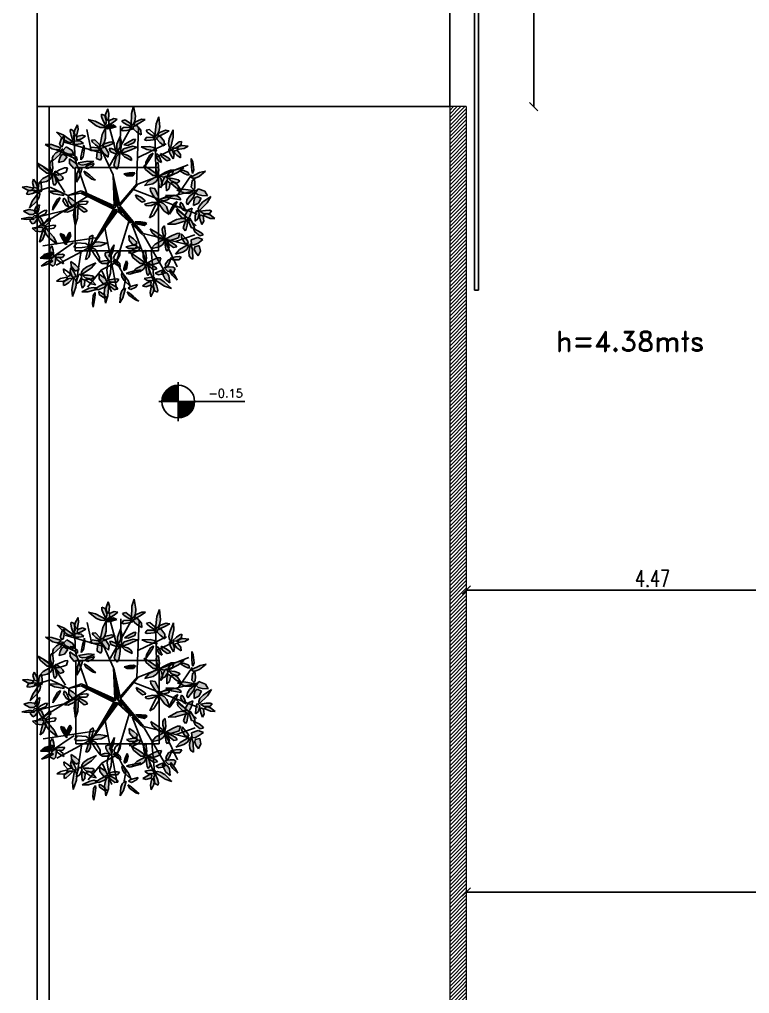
# Model space of a CAD drawing. Header units: millimetres. Extents: x 2448 to 2576, y 1154 to 1321.
# Drawn here: x 2486.92 to 2495.67, y 1292.05 to 1303.73 of the extents above; entities that cross this region are included whole.
import ezdxf

# ---------------------------------------------------------------- set-up
doc = ezdxf.new("R2010")
doc.units = ezdxf.units.MM
doc.linetypes.add('ACAD_ISO02W100', pattern=[15, 12, -3])
doc.linetypes.add('X-REF T19$0$ACAD_ISO02W100', pattern=[15, 12, -3])
for name, color, linetype in [('COTAS', 7, 'Continuous'), ('X-REF T19$0$A-ARBOLES', 104, 'Continuous'), ('X-REF T19$0$A-CARPINTERIA METALICA', 1, 'Continuous'), ('X-REF T19$0$A-CORDONES', 1, 'Continuous'), ('X-REF T19$0$A-HATCH', 8, 'Continuous'), ('X-REF T19$0$A-MAMPOSTERIA', 5, 'Continuous')]:
    doc.layers.add(name, color=color, linetype=linetype)
doc.styles.add('COTAS', font='ROMANS.shx', dxfattribs={"width": 0.7})
doc.styles.add('ROMAND', font='romand', dxfattribs={"height": 0.15})
doc.dimstyles.new('COTA-I-N-2-85', dxfattribs={"dimscale": 0, "dimtxt": 0.2, "dimasz": 0.1, "dimexe": 0, "dimexo": 0, "dimgap": 0.04, "dimtad": 1, "dimzin": 1, "dimdsep": 46, "dimtxsty": 'COTAS', "dimblk": 'OBLIQUE', "dimcen": 0.1, "dimse1": 1, "dimse2": 1, "dimclrd": 256, "dimclre": 256, "dimclrt": 256, "dimadec": 0, "dimazin": 0, "dimtfac": 1, "dimtmove": 1, "dimatfit": 3, "dimldrblk": 'OBLIQUE', "dimfxl": 1, "dimtvp": -0.8, "dimtolj": 1, "dimtzin": 0, "dimarcsym": 0})

# ---------------------------------------------------------------- blocks, each defined once
blk = doc.blocks.new('X-REF T19$0$HOJA13')
for p, q in [((-0.159, 0.064), (-0.056, 0.349)), ((-0.056, 0.349), (0.182, 0.151)), ((-0.088, -0.074), (-0.159, 0.064)), ((0.182, 0.151), (0.278, -0.189)), ((0.06, -0.153), (-0.088, -0.074)), ((0.278, -0.189), (0.06, -0.153))]:
    blk.add_line(p, q)
blk = doc.blocks.new('X-REF T19$0$HOJA12')
for p, xscale, yscale, zscale, rotation in [((0.078, 0.499), -0.7881173944166022, 2.57666525243954, 0.7881173944166022, 2.457547795809369), ((-0.547, -0.283), -1.817557556891011, -0.5452694102672879, 1.817557556891011, 195.3712707835825), ((-0.515, 0.212), 1.878651928551221, 0.5452694102672915, 1.878651928551221, 336.2489556574871), ((0.225, -0.279), 1.848104742721105, 0.8186677980483665, 1.848104742721105, 330.9234899051576), ((0.361, 0.176), 2.089427510778918, 0.5147221043699588, 2.089427510778918, 35.45160265640038)]:
    blk.add_blockref('X-REF T19$0$HOJA13', p, dxfattribs=dict(xscale=xscale, yscale=yscale, zscale=zscale, rotation=rotation))
blk = doc.blocks.new('X-REF T19$0$HOJA11')
for p, xscale, yscale, zscale, rotation in [((-0.236, 0.434), 0.8782315926153998, 2.121510394569366, 0.8782315926153998, 2.027330662343098), ((0.417, 0.315), 2.788958066288231, 0.575816716164617, 2.788958066288231, 41.2051949766964), ((-0.535, 0.074), -1.93821894091991, 0.5452694102672915, 1.93821894091991, 161.5649836159353), ((0.635, -0.103), 0.5758144528974043, -1.696902842596522, 0.5758144528974043, 262.2070746669012), ((0.013, -0.763), 2.575127765477518, 0.7881204921510374, 2.575127765477518, 103.2233358614235)]:
    blk.add_blockref('X-REF T19$0$HOJA13', p, dxfattribs=dict(xscale=xscale, yscale=yscale, zscale=zscale, rotation=rotation))
blk = doc.blocks.new('X-REF T19$0$HOJA8', base_point=(55.878, 33.03))
at = {"color": 0, "linetype": 'ByBlock'}
for p, xscale, yscale, zscale, rotation in [((55.484, 33.544), -2.423919195618517, 0.3329656342808676, 2.423919195618517, 304.6162862887426), ((56.091, 33.242), -0.6369088245576009, 2.090963088672041, 0.6369088245576009, 336.0195606201025)]:
    blk.add_blockref('X-REF T19$0$HOJA13', p, dxfattribs=dict(at, xscale=xscale, yscale=yscale, zscale=zscale, rotation=rotation))
at = {"color": 0, "linetype": 'ByBlock', "xscale": -1.637329160493415, "yscale": 0.455154857870177, "zscale": 1.637329160493415}
blk.add_blockref('X-REF T19$0$HOJA13', (55.333, 32.969), dxfattribs=at)
blk = doc.blocks.new('X-REF T19$0$HOJA10')
for p, xscale, yscale, zscale, rotation in [((-0.461, 0.262), 0.6964758369263038, 2.485023334747559, 0.6964758369263038, 30.70465610075785), ((0.061, 0.573), 1.878651928551214, 0.575816716164617, 1.878651928551214, 273.0367053314555), ((0.365, 0.585), 0.636908824557608, 1.484599066610102, 0.636908824557608, 320.5535637719418), ((0.155, -0.234), 1.727443358692213, 0.6063640220619462, 1.727443358692213, 352.5500074369253), ((0.484, 0.033), 1.544160243711609, 0.6063640220619462, 1.544160243711609, 15.14254921127523)]:
    blk.add_blockref('X-REF T19$0$HOJA13', p, dxfattribs=dict(xscale=xscale, yscale=yscale, zscale=zscale, rotation=rotation))
blk = doc.blocks.new('X-REF T19$0$HOJA9', base_point=(57.908, 33.15))
at = {"color": 0, "linetype": 'ByBlock'}
for p, xscale, yscale, zscale, rotation in [((57.878, 33.605), 0.7575702085865075, 2.121510394569363, 0.7575702085865075, 5.479650948518734), ((58.484, 33.303), 1.878651928551214, 0.575816716164617, 1.878651928551214, 26.31077704539229), ((57.453, 33.301), 0.7575702085865075, 2.060415782774719, 0.7575702085865075, 246.1270025360199), ((57.575, 32.814), 1.484593231342913, 1.061518879932116, 1.484593231342913, 203.1850851585156), ((58.091, 32.695), 1.968766126750012, 1.000424268137465, 1.968766126750012, 291.9583774400813)]:
    blk.add_blockref('X-REF T19$0$HOJA13', p, dxfattribs=dict(at, xscale=xscale, yscale=yscale, zscale=zscale, rotation=rotation))
blk = doc.blocks.new('X-REF T19$0$HOJA7', base_point=(54.696, 32.029))
at = {"color": 0, "linetype": 'ByBlock'}
for p, xscale, yscale, zscale, rotation in [((54.545, 32.393), -0.3940586972083011, 1.696902842596515, 0.3940586972083011, 11.88359707230165), ((54.394, 32.029), 1.727443358692213, 0.9103097157403468, 1.727443358692213, 343.6738936354017), ((54.937, 32.274), 0.9393259642756036, 1.696902842596522, 0.9393259642756036, 348.2808948833992), ((54.455, 31.635), -1.545687603003117, -0.485702163767499, 1.545687603003117, 43.07492863925732)]:
    blk.add_blockref('X-REF T19$0$HOJA13', p, dxfattribs=dict(at, xscale=xscale, yscale=yscale, zscale=zscale, rotation=rotation))
at = {"color": 0, "linetype": 'ByBlock', "xscale": 1.515140417173015, "yscale": 0.6369113279592753, "zscale": 1.515140417173015}
blk.add_blockref('X-REF T19$0$HOJA13', (55.151, 31.878), dxfattribs=at)
blk = doc.blocks.new('X-REF T19$0$A$C7F2E6B0C')
at = {"layer": 'X-REF T19$0$A-ARBOLES'}
h = blk.add_hatch(color=256, dxfattribs=at)
h.paths.add_polyline_path([(1.107, 2.218), (1.151, 2.253), (1.11, 2.262), (1.051, 2.235), (1.051, 2.196), (1.074, 2.198)])
h.paths.add_polyline_path([(1.052, 2.324), (1.038, 2.377), (1.013, 2.311), (1.013, 2.276), (1.024, 2.253), (1.045, 2.24)])
h.paths.add_polyline_path([(1.002, 2.299), (0.962, 2.313), (0.962, 2.287), (0.978, 2.243), (1.01, 2.182), (1.023, 2.225)])
h.paths.add_polyline_path([(0.886, 2.232), (0.802, 2.252), (0.896, 2.179), (0.948, 2.156), (0.985, 2.153), (1.011, 2.167)])
h.paths.add_polyline_path([(0.941, 1.928), (0.942, 1.926), (0.971, 1.938), (0.994, 1.969), (1.01, 2.027), (1.011, 2.15), (0.97, 2.069)])
h.paths.add_polyline_path([(1.049, 1.939), (1.119, 1.97), (1.076, 1.981), (0.994, 1.96), (0.973, 1.922), (1, 1.922)])
h.paths.add_polyline_path([(1.006, 1.919), (0.957, 1.908), (0.963, 1.879), (0.992, 1.843), (1.042, 1.797), (1.047, 1.852)])
h.paths.add_polyline_path([(0.903, 1.784), (0.949, 1.763), (0.961, 1.79), (0.96, 1.836), (0.947, 1.903), (0.937, 1.892), (0.949, 1.882), (0.927, 1.881), (0.91, 1.862)])
h.paths.add_polyline_path([(0.927, 1.881), (0.937, 1.892), (0.916, 1.91), (0.843, 1.92), (0.815, 1.89), (0.838, 1.88), (0.883, 1.878)])
h.paths.add_polyline_path([(0.945, 1.909), (0.942, 1.926), (0.941, 1.926), (0.941, 1.928), (0.937, 1.951), (0.884, 2.007), (0.843, 2.002), (0.855, 1.98), (0.89, 1.949)])
h = blk.add_hatch(color=256, dxfattribs=at)
h.paths.add_polyline_path([(1.382, 2.104), (1.439, 2.068), (1.435, 2.123), (1.383, 2.181), (1.336, 2.162), (1.347, 2.135)])
h.paths.add_polyline_path([(1.422, 2.209), (1.485, 2.251), (1.441, 2.255), (1.364, 2.22), (1.349, 2.179), (1.376, 2.184)])
h.paths.add_polyline_path([(1.317, 2.18), (1.318, 2.177), (1.345, 2.194), (1.363, 2.229), (1.369, 2.289), (1.348, 2.41), (1.322, 2.324)])
h.paths.add_polyline_path([(1.247, 2.247), (1.208, 2.236), (1.223, 2.216), (1.263, 2.191), (1.325, 2.161), (1.318, 2.177), (1.317, 2.177), (1.317, 2.18), (1.309, 2.201)])
h.paths.add_polyline_path([(1.333, 2.135), (1.296, 2.157), (1.222, 2.154), (1.199, 2.121), (1.223, 2.115), (1.268, 2.12)])
h = blk.add_hatch(color=256, dxfattribs=at)
h.paths.add_polyline_path([(1.602, 2.056), (1.603, 2.054), (1.631, 2.068), (1.651, 2.102), (1.662, 2.161), (1.651, 2.283), (1.618, 2.199)])
h.paths.add_polyline_path([(1.708, 2.077), (1.775, 2.114), (1.731, 2.121), (1.652, 2.092), (1.634, 2.052), (1.661, 2.055)])
h.paths.add_polyline_path([(1.668, 2.052), (1.62, 2.037), (1.628, 2.009), (1.66, 1.975), (1.714, 1.935), (1.714, 1.99)])
h.paths.add_polyline_path([(1.614, 2.011), (1.579, 2.035), (1.505, 2.038), (1.479, 2.006), (1.503, 1.999), (1.548, 2.001)])
h = blk.add_hatch(color=256, dxfattribs=at)
h.paths.add_polyline_path([(0.64, 1.996), (0.617, 1.962), (0.64, 1.952), (0.683, 1.953), (0.745, 1.962), (0.711, 1.99)])
h.paths.add_polyline_path([(0.722, 2.02), (0.77, 2.049), (0.73, 2.064), (0.669, 2.046), (0.663, 2.007), (0.686, 2.006)])
h.paths.add_polyline_path([(0.682, 2.133), (0.676, 2.188), (0.641, 2.126), (0.636, 2.091), (0.644, 2.067), (0.663, 2.051)])
h.paths.add_polyline_path([(0.628, 2.115), (0.591, 2.135), (0.587, 2.109), (0.598, 2.064), (0.62, 1.999), (0.639, 2.039)])
h.paths.add_polyline_path([(0.519, 2.055), (0.514, 2.007), (0.556, 1.981), (0.592, 1.973), (0.62, 1.983)])
h.paths.add_polyline_path([(0.488, 2.031), (0.507, 2.012), (0.514, 2.007), (0.519, 2.055), (0.518, 2.055)], flags=17)
h.paths.add_polyline_path([(0.424, 2.097), (0.488, 2.031), (0.518, 2.055), (0.505, 2.065)])
h.paths.add_polyline_path([(0.511, 1.988), (0.519, 2.056), (0.485, 2.028), (0.461, 1.955), (0.486, 1.921), (0.501, 1.942)])
h.paths.add_polyline_path([(0.362, 1.951), (0.286, 1.952), (0.372, 1.899), (0.42, 1.887), (0.454, 1.892), (0.477, 1.912)])
h.paths.add_polyline_path([(0.416, 1.85), (0.383, 1.815), (0.372, 1.784), (0.378, 1.754), (0.465, 1.833), (0.502, 1.897)])
h.paths.add_polyline_path([(0.553, 1.804), (0.506, 1.836), (0.48, 1.821), (0.462, 1.787), (0.449, 1.734), (0.512, 1.75)])
h.paths.add_polyline_path([(0.54, 1.923), (0.5, 1.88), (0.52, 1.854), (0.566, 1.835), (0.59, 1.829), (0.58, 1.841), (0.616, 1.836), (0.635, 1.821), (0.613, 1.879)])
h.paths.add_polyline_path([(0.58, 1.841), (0.59, 1.829), (0.637, 1.819), (0.635, 1.821), (0.616, 1.836)])
for points in [[(1.139, 2.163), (1.101, 2.186), (1.03, 2.182), (1.012, 2.145), (1.036, 2.139), (1.078, 2.146)], [(1.339, 1.616), (1.294, 1.612), (1.229, 1.599), (1.265, 1.576), (1.34, 1.577), (1.363, 1.61)], [(1.474, 0.979), (1.505, 1.006), (1.482, 1.018), (1.436, 1.023), (1.368, 1.025), (1.399, 0.995)], [(1.065, 0.645), (1.075, 0.622), (1.084, 0.633), (1.099, 0.669), (1.114, 0.748), (1.084, 0.699)], [(0.345, 0.597), (0.364, 0.623), (0.365, 0.629), (0.342, 0.638), (0.342, 0.65), (0.276, 0.631), (0.225, 0.587), (0.307, 0.581)], [(1.276, 0.523), (1.263, 0.557), (1.241, 0.502), (1.229, 0.463), (1.23, 0.441), (1.262, 0.457)]]:
    blk.add_hatch(color=256, dxfattribs=at).paths.add_polyline_path(points)
h = blk.add_hatch(color=256, dxfattribs=at)
h.paths.add_polyline_path([(1.823, 2.04), (1.821, 2.127), (1.774, 2.018), (1.765, 1.961), (1.772, 1.925), (1.791, 1.903)])
h.paths.add_polyline_path([(1.806, 1.908), (1.851, 1.906), (1.917, 1.945), (1.921, 1.987), (1.895, 1.981), (1.857, 1.954)])
h.paths.add_polyline_path([(1.954, 1.903), (2.002, 1.93), (1.931, 1.938), (1.897, 1.929), (1.879, 1.912), (1.87, 1.889)])
h.paths.add_polyline_path([(1.868, 1.882), (1.83, 1.872), (1.838, 1.85), (1.865, 1.823), (1.91, 1.789), (1.908, 1.831)])
h.paths.add_polyline_path([(1.811, 1.889), (1.771, 1.897), (1.771, 1.872), (1.788, 1.833), (1.82, 1.778), (1.833, 1.821)])
h.paths.add_polyline_path([(1.731, 1.813), (1.67, 1.844), (1.685, 1.803), (1.745, 1.756), (1.785, 1.766), (1.77, 1.787)])
h.paths.add_polyline_path([(1.642, 1.827), (1.626, 1.842), (1.615, 1.809), (1.65, 1.752), (1.683, 1.736), (1.661, 1.791)])
h.paths.add_polyline_path([(1.496, 1.741), (1.488, 1.698), (1.539, 1.771), (1.57, 1.821), (1.581, 1.849), (1.544, 1.825)])
h.paths.add_polyline_path([(1.539, 1.926), (1.439, 1.923), (1.506, 1.892), (1.623, 1.872), (1.613, 1.896), (1.587, 1.914)])
h = blk.add_hatch(color=256, dxfattribs=at)
h.paths.add_polyline_path([(1.183, 1.841), (1.137, 1.801), (1.109, 1.699), (1.145, 1.654), (1.164, 1.684), (1.176, 1.747)])
h.paths.add_polyline_path([(1.187, 1.846), (1.126, 1.882), (1.082, 1.902), (1.056, 1.904), (1.07, 1.864), (1.144, 1.837)])
h.paths.add_polyline_path([(1.203, 1.972), (1.185, 2.048), (1.148, 1.953), (1.148, 1.903), (1.162, 1.871), (1.191, 1.852)])
h.paths.add_polyline_path([(1.297, 1.878), (1.39, 1.921), (1.335, 1.93), (1.228, 1.897), (1.197, 1.852), (1.233, 1.855)])
h.paths.add_polyline_path([(1.273, 1.824), (1.194, 1.845), (1.237, 1.803), (1.323, 1.757), (1.321, 1.781), (1.306, 1.802)])
h.paths.add_polyline_path([(1.354, 1.973), (1.369, 2.014), (1.342, 2.009), (1.296, 1.986), (1.232, 1.945), (1.276, 1.94)])
h = blk.add_hatch(color=256, dxfattribs=at)
h.paths.add_polyline_path([(0.244, 1.448), (0.238, 1.493), (0.218, 1.489), (0.207, 1.476), (0.202, 1.405), (0.236, 1.382), (0.245, 1.405)])
h.paths.add_polyline_path([(0.343, 1.684), (0.368, 1.607), (0.379, 1.667), (0.369, 1.763), (0.351, 1.748), (0.341, 1.724)])
h.paths.add_polyline_path([(0.177, 1.487), (0.148, 1.535), (0.134, 1.495), (0.152, 1.433), (0.191, 1.428), (0.192, 1.451)])
h.paths.add_polyline_path([(0.064, 1.447), (0.009, 1.44), (0.072, 1.406), (0.106, 1.401), (0.13, 1.409), (0.147, 1.428)])
h.paths.add_polyline_path([(0.134, 1.363), (0.199, 1.385), (0.158, 1.404), (0.082, 1.393), (0.063, 1.356), (0.088, 1.352)])
h.paths.add_polyline_path([(0.132, 1.27), (0.101, 1.189), (0.186, 1.272), (0.216, 1.321), (0.224, 1.357), (0.214, 1.385)])
h = blk.add_hatch(color=256, dxfattribs=at)
h.paths.add_polyline_path([(0.668, 1.599), (0.661, 1.499), (0.698, 1.562), (0.731, 1.677), (0.705, 1.669), (0.685, 1.645)])
h.paths.add_polyline_path([(0.776, 1.619), (0.749, 1.632), (0.769, 1.593), (0.848, 1.536), (0.889, 1.524), (0.823, 1.582)])
h.paths.add_polyline_path([(0.815, 1.706), (0.777, 1.691), (0.761, 1.676), (0.793, 1.662), (0.853, 1.691), (0.872, 1.722)])
h.paths.add_polyline_path([(0.682, 1.732), (0.7, 1.713), (0.73, 1.705), (0.779, 1.71), (0.872, 1.745), (0.799, 1.752)])
h.paths.add_polyline_path([(0.633, 1.739), (0.577, 1.777), (0.58, 1.722), (0.63, 1.662), (0.677, 1.68), (0.667, 1.707)])
h = blk.add_hatch(color=256, dxfattribs=at)
h.paths.add_polyline_path([(2.045, 1.633), (2.053, 1.604), (2.069, 1.646), (2.057, 1.742), (2.038, 1.781), (2.041, 1.693)])
h.paths.add_polyline_path([(1.94, 1.641), (1.903, 1.634), (1.954, 1.603), (1.991, 1.585), (2.013, 1.583), (2.002, 1.617)])
h.paths.add_polyline_path([(2.033, 1.561), (2.056, 1.547), (2.087, 1.549), (2.132, 1.568), (2.211, 1.629), (2.139, 1.614)])
h.paths.add_polyline_path([(2.048, 1.513), (2.038, 1.437), (2.069, 1.408), (2.079, 1.432), (2.081, 1.479), (2.077, 1.547)])
h = blk.add_hatch(color=256, dxfattribs=at)
h.paths.add_polyline_path([(0.197, 1.727), (0.219, 1.677), (0.306, 1.606), (0.361, 1.606), (0.339, 1.634), (0.283, 1.674)])
h.paths.add_polyline_path([(0.346, 1.536), (0.364, 1.566), (0.365, 1.601), (0.258, 1.544), (0.205, 1.486), (0.218, 1.489), (0.235, 1.51), (0.238, 1.493), (0.304, 1.509)])
h.paths.add_polyline_path([(0.403, 1.57), (0.372, 1.601), (0.376, 1.53), (0.384, 1.483), (0.397, 1.46), (0.422, 1.494)])
h.paths.add_polyline_path([(0.457, 1.516), (0.504, 1.534), (0.494, 1.561), (0.46, 1.592), (0.437, 1.585), (0.406, 1.593), (0.407, 1.576)])
h.paths.add_polyline_path([(0.416, 1.622), (0.405, 1.616), (0.406, 1.593), (0.437, 1.585), (0.46, 1.592), (0.46, 1.593)])
h = blk.add_hatch(color=256, dxfattribs=at)
h.paths.add_polyline_path([(1.555, 1.647), (1.468, 1.7), (1.491, 1.65), (1.578, 1.579), (1.633, 1.579), (1.611, 1.607)])
h.paths.add_polyline_path([(1.641, 1.736), (1.623, 1.721), (1.613, 1.697), (1.614, 1.657), (1.64, 1.58), (1.651, 1.64)])
h.paths.add_polyline_path([(1.65, 1.573), (1.709, 1.558), (1.727, 1.564), (1.736, 1.572), (1.738, 1.568), (1.756, 1.573), (1.759, 1.588), (1.783, 1.616), (1.824, 1.639), (1.826, 1.646), (1.79, 1.645), (1.731, 1.62)])
h.paths.add_polyline_path([(1.697, 1.518), (1.688, 1.491), (1.694, 1.466), (1.717, 1.475), (1.755, 1.535), (1.738, 1.568), (1.727, 1.564), (1.717, 1.556)])
h.paths.add_polyline_path([(1.675, 1.543), (1.643, 1.574), (1.648, 1.503), (1.656, 1.456), (1.668, 1.433), (1.693, 1.466), (1.676, 1.458), (1.688, 1.491)])
h.paths.add_polyline_path([(1.636, 1.539), (1.636, 1.574), (1.529, 1.517), (1.477, 1.459), (1.576, 1.482), (1.618, 1.509)])
h.paths.add_polyline_path([(1.786, 1.486), (1.754, 1.51), (1.742, 1.49), (1.738, 1.451), (1.74, 1.395), (1.772, 1.423)])
h.paths.add_polyline_path([(1.841, 1.493), (1.816, 1.497), (1.793, 1.489), (1.856, 1.432), (1.907, 1.412), (1.869, 1.472)])
h.paths.add_polyline_path([(1.835, 1.54), (1.768, 1.551), (1.794, 1.515), (1.866, 1.488), (1.901, 1.512), (1.88, 1.527)])
h.paths.add_polyline_path([(1.756, 1.573), (1.754, 1.559), (1.881, 1.621), (1.947, 1.677), (1.833, 1.645), (1.824, 1.639), (1.809, 1.591)], flags=17)
h = blk.add_hatch(color=256, dxfattribs=at)
h.paths.add_polyline_path([(1.828, 1.342), (1.728, 1.339), (1.795, 1.308), (1.912, 1.288), (1.902, 1.313), (1.875, 1.33)])
h.paths.add_polyline_path([(1.859, 1.237), (1.87, 1.265), (1.832, 1.241), (1.785, 1.157), (1.777, 1.114), (1.827, 1.187)])
h.paths.add_polyline_path([(1.74, 1.205), (1.707, 1.243), (1.675, 1.257), (1.641, 1.253), (1.711, 1.154), (1.775, 1.11)])
h.paths.add_polyline_path([(1.666, 1.295), (1.64, 1.26), (1.709, 1.274), (1.755, 1.288), (1.776, 1.303), (1.739, 1.324)])
h.paths.add_polyline_path([(1.601, 1.421), (1.544, 1.431), (1.55, 1.396), (1.582, 1.341), (1.639, 1.266), (1.647, 1.327)])
h.paths.add_polyline_path([(1.573, 1.259), (1.479, 1.236), (1.496, 1.22), (1.522, 1.214), (1.561, 1.22), (1.634, 1.256)])
h.paths.add_polyline_path([(1.487, 1.271), (1.471, 1.292), (1.433, 1.318), (1.372, 1.349), (1.386, 1.308), (1.446, 1.261)])
h = blk.add_hatch(color=256, dxfattribs=at)
h.paths.add_polyline_path([(2.122, 1.42), (2.09, 1.371), (2.114, 1.349), (2.163, 1.338), (2.235, 1.335), (2.201, 1.391)])
h.paths.add_polyline_path([(2.069, 1.272), (2.066, 1.218), (2.125, 1.245), (2.156, 1.306), (2.104, 1.328), (2.081, 1.309)])
h.paths.add_polyline_path([(2.064, 1.318), (2.089, 1.388), (2.012, 1.326), (1.986, 1.286), (1.981, 1.253), (1.993, 1.225)])
h.paths.add_polyline_path([(1.942, 1.415), (1.866, 1.403), (1.961, 1.366), (2.01, 1.363), (2.042, 1.374), (2.061, 1.398)])
h = blk.add_hatch(color=256, dxfattribs=at)
h.paths.add_polyline_path([(0.472, 1.381), (0.425, 1.392), (0.325, 1.39), (0.392, 1.359), (0.509, 1.339), (0.498, 1.363)])
h.paths.add_polyline_path([(0.456, 1.288), (0.467, 1.316), (0.429, 1.291), (0.382, 1.207), (0.374, 1.165), (0.424, 1.237)])
h = blk.add_hatch(color=256, dxfattribs=at)
h.paths.add_polyline_path([(0.62, 1.288), (0.564, 1.326), (0.567, 1.271), (0.617, 1.211), (0.664, 1.229), (0.654, 1.256)])
h.paths.add_polyline_path([(0.577, 1.185), (0.513, 1.144), (0.557, 1.139), (0.635, 1.172), (0.65, 1.213), (0.623, 1.208)])
h.paths.add_polyline_path([(0.628, 1.103), (0.645, 0.981), (0.674, 1.067), (0.682, 1.211), (0.681, 1.213), (0.654, 1.197), (0.636, 1.163)])
h.paths.add_polyline_path([(0.75, 1.141), (0.79, 1.152), (0.775, 1.172), (0.736, 1.198), (0.675, 1.229), (0.681, 1.213), (0.682, 1.214), (0.682, 1.211), (0.69, 1.189)])
h = blk.add_hatch(color=256, dxfattribs=at)
h.paths.add_polyline_path([(2.137, 1.216), (2.123, 1.182), (2.127, 1.153), (2.228, 1.252), (2.273, 1.326), (2.175, 1.259)])
h.paths.add_polyline_path([(2.211, 1.161), (2.143, 1.15), (2.179, 1.124), (2.256, 1.121), (2.282, 1.155), (2.257, 1.163)])
h.paths.add_polyline_path([(2.231, 1.118), (2.206, 1.114), (2.187, 1.099), (2.265, 1.065), (2.32, 1.063), (2.264, 1.107)])
h.paths.add_polyline_path([(2.181, 1.094), (2.143, 1.106), (2.138, 1.084), (2.147, 1.046), (2.167, 0.993), (2.188, 1.03)])
h.paths.add_polyline_path([(2.137, 1.131), (2.107, 1.16), (2.093, 1.138), (2.087, 1.096), (2.085, 1.033), (2.119, 1.062)])
h = blk.add_hatch(color=256, dxfattribs=at)
h.paths.add_polyline_path([(0.21, 1.174), (0.218, 1.229), (0.18, 1.208), (0.159, 1.161), (0.187, 1.157), (0.171, 1.132), (0.182, 1.121), (0.198, 1.138)])
h.paths.add_polyline_path([(0.187, 1.157), (0.159, 1.161), (0.154, 1.149), (0.171, 1.132)])
h.paths.add_polyline_path([(0.099, 1.112), (0.14, 1.111), (0.168, 1.127), (0.171, 1.132), (0.154, 1.149), (0.159, 1.161), (0.091, 1.17), (0.026, 1.15)])
h.paths.add_polyline_path([(0.132, 1.071), (0.119, 1.075), (0.079, 1.075), (0, 1.058), (0.058, 1.05), (0.114, 1.053)])
h.paths.add_polyline_path([(0.154, 1.055), (0.142, 1.068), (0.132, 1.071), (0.114, 1.053)], flags=17)
h.paths.add_polyline_path([(0.154, 1.055), (0.114, 1.053), (0.102, 1.041), (0.131, 0.997), (0.158, 1.009), (0.185, 1.044), (0.207, 1.089), (0.17, 1.093), (0.175, 1.096), (0.154, 1.094), (0.132, 1.071), (0.142, 1.068)])
h = blk.add_hatch(color=256, dxfattribs=at)
h.paths.add_polyline_path([(1.939, 1.168), (1.972, 1.152), (1.95, 1.208), (1.931, 1.244), (1.915, 1.259), (1.904, 1.225)])
h.paths.add_polyline_path([(1.961, 1.1), (1.993, 1.062), (2.016, 1.081), (2.034, 1.123), (2.051, 1.189), (2, 1.168)])
h.paths.add_polyline_path([(1.998, 1.051), (1.984, 1.04), (1.985, 1.039), (1.983, 1.038), (1.965, 1.023), (1.941, 0.951), (1.964, 0.916), (1.978, 0.938), (1.989, 0.983)])
h.paths.add_polyline_path([(1.983, 1.038), (1.984, 1.04), (1.96, 1.06), (1.921, 1.066), (1.863, 1.052), (1.754, 0.995), (1.845, 0.997)])
h.paths.add_polyline_path([(1.93, 1.07), (1.973, 1.069), (1.96, 1.093), (1.922, 1.128), (1.862, 1.175), (1.872, 1.132)])
h.paths.add_polyline_path([(2.037, 0.956), (2.076, 0.945), (2.074, 0.97), (2.055, 1.01), (2.02, 1.067), (2.011, 1.025)])
h.paths.add_polyline_path([(2.065, 0.944), (2.079, 0.903), (2.14, 0.856), (2.18, 0.866), (2.164, 0.887), (2.126, 0.913)])
h = blk.add_hatch(color=256, dxfattribs=at)
h.paths.add_polyline_path([(0.332, 0.832), (0.429, 0.757), (0.39, 0.839), (0.295, 0.947), (0.293, 0.948), (0.284, 0.918), (0.295, 0.88)])
h.paths.add_polyline_path([(0.288, 0.886), (0.271, 0.926), (0.254, 0.904), (0.238, 0.855), (0.221, 0.781), (0.256, 0.808)])
h.paths.add_polyline_path([(0.248, 0.902), (0.269, 0.947), (0.243, 0.96), (0.196, 0.959), (0.13, 0.947), (0.17, 0.909)])
h.paths.add_polyline_path([(0.223, 1.022), (0.255, 0.976), (0.262, 1.012), (0.236, 1.07), (0.202, 1.077), (0.204, 1.055)])
h.paths.add_polyline_path([(0.253, 0.969), (0.295, 0.978), (0.348, 1.031), (0.341, 1.071), (0.319, 1.059), (0.29, 1.024)])
h = blk.add_hatch(color=256, dxfattribs=at)
h.paths.add_polyline_path([(1.727, 0.814), (1.786, 0.799), (1.886, 0.832), (1.904, 0.887), (1.868, 0.886), (1.809, 0.861)])
h.paths.add_polyline_path([(1.811, 0.771), (1.75, 0.802), (1.765, 0.761), (1.825, 0.714), (1.865, 0.724), (1.85, 0.745)])
h.paths.add_polyline_path([(1.753, 0.784), (1.721, 0.815), (1.726, 0.744), (1.733, 0.697), (1.746, 0.674), (1.772, 0.707)])
h.paths.add_polyline_path([(1.714, 0.78), (1.714, 0.815), (1.607, 0.758), (1.554, 0.7), (1.654, 0.723), (1.696, 0.75)])
h.paths.add_polyline_path([(1.633, 0.888), (1.546, 0.941), (1.569, 0.891), (1.656, 0.82), (1.711, 0.82), (1.689, 0.848)])
h.paths.add_polyline_path([(1.692, 0.898), (1.718, 0.821), (1.729, 0.88), (1.719, 0.977), (1.7, 0.962), (1.691, 0.938)])
h = blk.add_hatch(color=256, dxfattribs=at)
h.paths.add_polyline_path([(0.596, 0.857), (0.582, 0.898), (0.563, 0.878), (0.543, 0.83), (0.537, 0.809), (0.545, 0.791), (0.543, 0.773), (0.557, 0.782)])
h.paths.add_polyline_path([(0.473, 0.856), (0.498, 0.81), (0.524, 0.771), (0.537, 0.809), (0.509, 0.868), (0.468, 0.883)])
h = blk.add_hatch(color=256, dxfattribs=at)
h.paths.add_polyline_path([(0.954, 0.734), (1.025, 0.768), (0.924, 0.785), (0.875, 0.775), (0.847, 0.753), (0.834, 0.722)])
h.paths.add_polyline_path([(0.81, 0.764), (0.827, 0.724), (0.85, 0.791), (0.86, 0.838), (0.857, 0.864), (0.821, 0.842)])
h.paths.add_polyline_path([(0.828, 0.717), (0.796, 0.666), (0.769, 0.573), (0.791, 0.579), (0.809, 0.599), (0.823, 0.636)])
h.paths.add_polyline_path([(1.008, 0.621), (1.03, 0.583), (1.072, 0.536), (1.087, 0.592), (1.075, 0.622), (1.069, 0.614), (1.052, 0.607), (1.065, 0.645), (1.059, 0.661), (1.007, 0.651)])
h = blk.add_hatch(color=256, dxfattribs=at)
h.paths.add_polyline_path([(1.345, 0.821), (1.289, 0.859), (1.292, 0.804), (1.342, 0.744), (1.389, 0.762), (1.379, 0.789)])
h.paths.add_polyline_path([(1.32, 0.739), (1.255, 0.725), (1.291, 0.702), (1.366, 0.703), (1.389, 0.736), (1.365, 0.743)])
h.paths.add_polyline_path([(1.408, 0.681), (1.424, 0.722), (1.397, 0.717), (1.351, 0.694), (1.286, 0.653), (1.331, 0.648)])
h = blk.add_hatch(color=256, dxfattribs=at)
h.paths.add_polyline_path([(2.036, 0.807), (2.042, 0.749), (2.075, 0.748), (2.12, 0.769), (2.178, 0.812), (2.117, 0.834)])
h.paths.add_polyline_path([(2.12, 0.615), (2.148, 0.673), (2.134, 0.74), (2.08, 0.725), (2.074, 0.695), (2.088, 0.659)])
h.paths.add_polyline_path([(2.01, 0.666), (2.015, 0.618), (2.032, 0.589), (2.058, 0.574), (2.055, 0.692), (2.031, 0.762)])
h.paths.add_polyline_path([(1.899, 0.691), (1.848, 0.634), (1.945, 0.664), (1.985, 0.693), (2.003, 0.722), (2.003, 0.752)])
h.paths.add_polyline_path([(1.96, 0.768), (2.003, 0.765), (1.996, 0.79), (1.968, 0.828), (1.922, 0.878), (1.921, 0.834)])
h = blk.add_hatch(color=256, dxfattribs=at)
h.paths.add_polyline_path([(0.369, 0.658), (0.365, 0.629), (0.379, 0.623), (0.387, 0.645), (0.383, 0.683), (0.368, 0.737), (0.342, 0.702), (0.342, 0.65)])
h.paths.add_polyline_path([(0.342, 0.65), (0.342, 0.638), (0.365, 0.629), (0.369, 0.658)])
h.paths.add_polyline_path([(0.364, 0.623), (0.365, 0.629), (0.342, 0.638), (0.342, 0.65), (0.276, 0.631), (0.225, 0.587), (0.307, 0.581), (0.345, 0.597)])
h.paths.add_polyline_path([(0.493, 0.637), (0.448, 0.632), (0.383, 0.619), (0.4, 0.608), (0.415, 0.618), (0.414, 0.599), (0.419, 0.596), (0.438, 0.596), (0.449, 0.599), (0.452, 0.597), (0.494, 0.597), (0.517, 0.63)], flags=17)
h.paths.add_polyline_path([(0.403, 0.511), (0.413, 0.554), (0.414, 0.599), (0.4, 0.608), (0.365, 0.587), (0.354, 0.558), (0.364, 0.559), (0.38, 0.552), (0.344, 0.533), (0.338, 0.517), (0.383, 0.49)])
h = blk.add_hatch(color=256, dxfattribs=at)
h.paths.add_polyline_path([(1.065, 0.645), (1.075, 0.622), (1.084, 0.633), (1.099, 0.669), (1.114, 0.748), (1.084, 0.699)])
h.paths.add_polyline_path([(1.065, 0.645), (1.052, 0.607), (1.069, 0.614), (1.075, 0.622)], flags=17)
h.paths.add_polyline_path([(1.075, 0.622), (1.069, 0.614), (1.052, 0.607), (1.065, 0.645), (1.059, 0.661), (1.007, 0.651), (1.008, 0.621), (1.03, 0.583), (1.072, 0.536), (1.087, 0.592)])
h.paths.add_polyline_path([(0.994, 0.557), (0.939, 0.544), (0.971, 0.524), (1.034, 0.526), (1.053, 0.555), (1.033, 0.561)])
h = blk.add_hatch(color=256, dxfattribs=at)
h.paths.add_polyline_path([(1.52, 0.533), (1.567, 0.508), (1.657, 0.537), (1.674, 0.593), (1.639, 0.592), (1.58, 0.567)])
h.paths.add_polyline_path([(1.572, 0.506), (1.567, 0.508), (1.557, 0.505), (1.519, 0.515), (1.526, 0.496), (1.586, 0.449), (1.626, 0.459), (1.611, 0.48)])
h.paths.add_polyline_path([(1.557, 0.505), (1.567, 0.508), (1.52, 0.533), (1.514, 0.529), (1.519, 0.515)])
h.paths.add_polyline_path([(1.519, 0.515), (1.514, 0.529), (1.498, 0.52)])
h.paths.add_polyline_path([(1.523, 0.49), (1.492, 0.521), (1.496, 0.45), (1.504, 0.403), (1.517, 0.38), (1.542, 0.413)])
h.paths.add_polyline_path([(1.485, 0.521), (1.378, 0.464), (1.35, 0.433), (1.43, 0.448), (1.395, 0.423), (1.371, 0.416), (1.425, 0.428), (1.466, 0.456), (1.484, 0.486)])
h.paths.add_polyline_path([(1.488, 0.527), (1.5, 0.586), (1.49, 0.683), (1.471, 0.668), (1.462, 0.644), (1.463, 0.604)])
h.paths.add_polyline_path([(1.403, 0.594), (1.317, 0.647), (1.34, 0.597), (1.426, 0.526), (1.482, 0.526), (1.459, 0.554)])
h.paths.add_polyline_path([(1.35, 0.433), (1.325, 0.406), (1.371, 0.416), (1.395, 0.423), (1.43, 0.448)])
h.paths.add_polyline_path([(1.35, 0.433), (1.343, 0.431), (1.285, 0.417), (1.258, 0.405), (1.302, 0.396), (1.371, 0.416), (1.325, 0.406)])
h = blk.add_hatch(color=256, dxfattribs=at)
h.paths.add_polyline_path([(1.895, 0.567), (1.919, 0.6), (1.894, 0.607), (1.849, 0.602), (1.784, 0.589), (1.821, 0.566)])
h.paths.add_polyline_path([(1.775, 0.528), (1.795, 0.581), (1.761, 0.565), (1.727, 0.512), (1.741, 0.479), (1.758, 0.494)])
h.paths.add_polyline_path([(1.786, 0.452), (1.811, 0.42), (1.828, 0.417), (1.847, 0.466), (1.822, 0.482), (1.778, 0.483), (1.715, 0.474), (1.754, 0.431), (1.785, 0.425), (1.782, 0.435)])
h.paths.add_polyline_path([(1.812, 0.379), (1.87, 0.323), (1.845, 0.376), (1.811, 0.42), (1.785, 0.425), (1.79, 0.412)])
h = blk.add_hatch(color=256, dxfattribs=at)
h.paths.add_polyline_path([(0.838, 0.469), (0.896, 0.533), (0.788, 0.486), (0.742, 0.451), (0.722, 0.42), (0.721, 0.39)])
h.paths.add_polyline_path([(0.842, 0.336), (0.873, 0.364), (0.851, 0.376), (0.804, 0.383), (0.736, 0.384), (0.767, 0.352)])
h.paths.add_polyline_path([(0.719, 0.32), (0.721, 0.281), (0.73, 0.226), (0.758, 0.258), (0.763, 0.322), (0.728, 0.341)])
h.paths.add_polyline_path([(0.652, 0.332), (0.631, 0.353), (0.608, 0.213), (0.615, 0.127), (0.655, 0.238), (0.661, 0.296)])
h.paths.add_polyline_path([(0.509, 0.302), (0.508, 0.26), (0.532, 0.268), (0.569, 0.297), (0.617, 0.346), (0.572, 0.345)])
h.paths.add_polyline_path([(0.597, 0.492), (0.647, 0.432), (0.694, 0.45), (0.685, 0.477), (0.651, 0.509), (0.595, 0.547)])
h.paths.add_polyline_path([(0.631, 0.423), (0.595, 0.475), (0.585, 0.432), (0.611, 0.365), (0.652, 0.359), (0.65, 0.384)])
h = blk.add_hatch(color=256, dxfattribs=at)
h.paths.add_polyline_path([(1.044, 0.326), (1.043, 0.323), (1.042, 0.325), (1.036, 0.324), (1.072, 0.301), (1.146, 0.301), (1.17, 0.333), (1.146, 0.34), (1.101, 0.337)])
h.paths.add_polyline_path([(1.117, 0.209), (1.157, 0.219), (1.142, 0.24), (1.104, 0.266), (1.043, 0.298), (1.049, 0.282), (1.05, 0.282), (1.05, 0.279), (1.057, 0.257)])
h.paths.add_polyline_path([(1.05, 0.279), (1.049, 0.282), (1.021, 0.266), (1.002, 0.232), (0.994, 0.173), (0.998, 0.142), (1.025, 0.116), (1.001, 0.116), (1.009, 0.05), (1.039, 0.136)])
h.paths.add_polyline_path([(0.982, 0.157), (0.95, 0.182), (0.929, 0.189), (0.933, 0.153), (0.988, 0.117), (1.001, 0.116), (0.998, 0.142)])
h.paths.add_polyline_path([(1.002, 0.241), (1.018, 0.282), (0.991, 0.278), (0.944, 0.255), (0.9, 0.227), (0.914, 0.215), (0.903, 0.212), (0.923, 0.209)])
h.paths.add_polyline_path([(0.988, 0.358), (0.933, 0.396), (0.935, 0.341), (0.984, 0.281), (1.031, 0.298), (1.022, 0.325)])
h.paths.add_polyline_path([(0.903, 0.212), (0.914, 0.215), (0.9, 0.227), (0.879, 0.215)])
h.paths.add_polyline_path([(0.903, 0.212), (0.879, 0.215), (0.9, 0.227), (0.894, 0.232), (0.863, 0.238), (0.815, 0.228), (0.725, 0.184), (0.799, 0.184)])
h.paths.add_polyline_path([(0.887, 0.146), (0.885, 0.176), (0.861, 0.138), (0.853, 0.042), (0.863, 0), (0.879, 0.087)])
h = blk.add_hatch(color=256, dxfattribs=at)
h.paths.add_polyline_path([(1.369, 0.086), (1.41, 0.074), (1.344, 0.132), (1.297, 0.169), (1.27, 0.183), (1.29, 0.143)])
h.paths.add_polyline_path([(1.252, 0.228), (1.227, 0.219), (1.206, 0.196), (1.189, 0.15), (1.181, 0.05), (1.219, 0.113)])
h.paths.add_polyline_path([(1.308, 0.253), (1.282, 0.322), (1.211, 0.418), (1.202, 0.393), (1.208, 0.362), (1.234, 0.321)])
h = blk.add_hatch(color=256, dxfattribs=at)
h.paths.add_polyline_path([(1.719, 0.252), (1.801, 0.224), (1.715, 0.306), (1.665, 0.334), (1.628, 0.341), (1.601, 0.33)])
h.paths.add_polyline_path([(1.597, 0.197), (1.636, 0.179), (1.638, 0.205), (1.626, 0.25), (1.601, 0.314), (1.584, 0.273)])
h.paths.add_polyline_path([(1.589, 0.221), (1.58, 0.245), (1.561, 0.26), (1.544, 0.177), (1.553, 0.123), (1.585, 0.186)])
h.paths.add_polyline_path([(1.536, 0.304), (1.5, 0.288), (1.453, 0.258), (1.494, 0.245), (1.555, 0.265), (1.559, 0.304)])
h.paths.add_polyline_path([(1.581, 0.316), (1.603, 0.351), (1.579, 0.36), (1.536, 0.357), (1.474, 0.346), (1.51, 0.319)])
h = blk.add_hatch(color=256, dxfattribs=at)
h.paths.add_polyline_path([(1.727, 0.335), (1.78, 0.293), (1.77, 0.375), (1.748, 0.409), (1.719, 0.423), (1.713, 0.423), (1.708, 0.399), (1.696, 0.397)])
h.paths.add_polyline_path([(1.696, 0.397), (1.708, 0.399), (1.713, 0.423), (1.683, 0.422)], flags=17)
h.paths.add_polyline_path([(1.713, 0.423), (1.716, 0.438), (1.693, 0.442), (1.657, 0.431), (1.607, 0.407), (1.646, 0.388), (1.696, 0.397), (1.683, 0.422)])
for p, q in [((0.84, 1.874), (0.786, 2.129)), ((1.139, 1.859), (1.047, 2.198)), ((1.061, 1.699), (1.33, 2.178)), ((1.188, 1.921), (1.189, 2.174)), ((1.382, 1.469), (1.408, 2.161)), ((0.645, 1.769), (0.632, 2.061)), ((1.618, 1.559), (1.603, 2.058)), ((0.651, 1.778), (0.416, 1.889)), ((0.984, 1.842), (0.519, 1.977)), ((0.91, 1.862), (0.947, 1.903)), ((0.947, 1.903), (0.96, 1.836)), ((1.394, 1.792), (1.737, 1.957)), ((1.623, 1.798), (1.828, 1.899)), ((0.786, 1.365), (0.645, 1.769)), ((0.903, 1.784), (0.91, 1.862)), ((0.949, 1.763), (0.903, 1.784)), ((0.961, 1.79), (0.949, 1.763)), ((0.96, 1.836), (0.961, 1.79)), ((1.101, 1.586), (0.984, 1.842)), ((0.385, 1.596), (0.266, 1.681)), ((1.398, 1.475), (2.002, 1.708)), ((0.523, 1.377), (0.385, 1.596)), ((1.116, 1.215), (1.101, 1.586)), ((1.183, 1.218), (1.103, 1.58)), ((1.879, 1.348), (2.043, 1.589)), ((0.347, 1.441), (0.149, 1.38)), ((0.56, 1.339), (0.347, 1.441)), ((1.117, 1.506), (1.146, 1.206)), ((1.161, 1.227), (1.117, 1.506)), ((1.175, 1.232), (1.388, 1.478)), ((1.183, 1.218), (1.398, 1.475)), ((1.346, 1.411), (2.111, 1.115)), ((1.648, 1.292), (2.116, 1.406)), ((0.797, 1.332), (0.16, 0.939)), ((0.717, 1.394), (0.56, 1.339)), ((0.713, 1.369), (0.56, 1.339)), ((1.105, 1.174), (0.713, 1.369)), ((1.116, 1.215), (0.717, 1.394)), ((0.722, 1.379), (1.113, 1.179)), ((1.126, 1.188), (0.722, 1.379)), ((1.118, 1.394), (1.126, 1.188)), ((1.146, 1.206), (1.118, 1.394)), ((0.846, 0.733), (1.105, 1.174)), ((1.113, 1.179), (0.94, 0.878)), ((0.94, 0.878), (1.147, 1.174)), ((1.056, 1.067), (1.131, 1.174)), ((1.147, 1.174), (1.056, 1.067)), ((1.154, 1.198), (1.161, 1.227)), ((1.21, 1.132), (1.154, 1.198)), ((1.173, 1.205), (1.312, 1.007)), ((1.433, 0.889), (1.173, 1.205)), ((1.183, 1.218), (1.462, 0.883)), ((1.834, 1.219), (2.097, 0.977)), ((0.503, 1.155), (0.158, 1.072)), ((1.154, 1.152), (0.846, 0.733)), ((1.29, 1.029), (1.154, 1.152)), ((1.155, 1.167), (1.21, 1.132)), ((1.312, 1.007), (1.155, 1.167)), ((1.002, 0.951), (1.145, 0.207)), ((1.29, 1.029), (1.143, 0.547)), ((1.595, 0.297), (1.326, 0.998)), ((1.459, 0.865), (1.326, 0.998)), ((0.892, 0.831), (0.258, 0.736)), ((1.462, 0.883), (2.018, 0.742)), ((1.467, 0.868), (1.735, 0.405)), ((1.7, 0.838), (1.869, 0.482)), ((1.851, 0.787), (2.081, 0.867)), ((0.627, 0.775), (0.347, 0.581)), ((0.854, 0.736), (0.419, 0.503)), ((0.715, 0.65), (0.663, 0.313)), ((1.558, 0.685), (1.595, 0.297)), ((1.145, 0.541), (0.964, 0.448)), ((1.143, 0.547), (1.25, 0.34)), ((0.964, 0.448), (0.795, 0.241)), ((0.968, 0.434), (1.082, 0.185)), ((1.25, 0.34), (1.226, 0.205))]:
    blk.add_line(p, q, dxfattribs=at)
for name, p, xscale, yscale, zscale, rotation in [('X-REF T19$0$HOJA10', (1.016, 2.177), 0.1666666666666667, 0.1666666666666667, 0.1666666666666667, 27.21155357726388), ('X-REF T19$0$HOJA12', (1.337, 2.177), 0.1666666666666666, 0.1666666666666666, 0.1666666666666666, 0.8085475586159863), ('X-REF T19$0$HOJA12', (1.622, 2.052), 0.1666666666666667, 0.1666666666666667, 0.1666666666666667, 356.2616337243699), ('X-REF T19$0$HOJA9', (0.469, 1.874), 0.1666666666666667, 0.1666666666666667, 0.1666666666666667, 60.0172339359362), ('X-REF T19$0$HOJA10', (0.626, 1.993), 0.1666666666666667, 0.1666666666666667, 0.1666666666666667, 19.23517653788666), ('X-REF T19$0$HOJA12', (0.961, 1.922), 0.1666666666666667, 0.1666666666666667, 0.1666666666666667, 350.9557079183086), ('X-REF T19$0$HOJA10', (1.803, 1.901), 0.1666666666666667, 0.1666666666666667, 0.1666666666666667, 311.8079254553622), ('X-REF T19$0$HOJA11', (1.185, 1.846), 0.1666666666666667, 0.1666666666666667, 0.1666666666666667, 345.3367937141088), ('X-REF T19$0$HOJA13', (1.321, 1.987), 0.3482379184631531, 0.08578701739499313, 0.3482379184631531, 214.657400369521), ('X-REF T19$0$HOJA8', (1.605, 1.885), 0.1666666666666667, 0.1666666666666667, 0.1666666666666667, 109.2351765378862), ('X-REF T19$0$HOJA8', (0.703, 1.726), 0.1666666666666666, 0.1666666666666666, 0.1666666666666666, 308.666397115027), ('X-REF T19$0$HOJA11', (0.373, 1.599), 0.1666666666666667, 0.1666666666666667, 0.1666666666666667, 109.2351765378862), ('X-REF T19$0$HOJA13', (0.639, 1.712), 0.3080174571201842, 0.1364446330080611, 0.3080174571201842, 150.1292876182783), ('X-REF T19$0$HOJA11', (1.644, 1.572), 0.1666666666666667, 0.1666666666666667, 0.1666666666666667, 109.2351765378862), ('X-REF T19$0$HOJA13', (1.742, 1.792), 0.3131086547585369, 0.09087823504454857, 0.3131086547585369, 155.4547533706077), ('X-REF T19$0$HOJA8', (2.055, 1.561), 0.1666666666666666, 0.1666666666666666, 0.1666666666666666, 325.7526233813655), ('X-REF T19$0$HOJA8', (0.716, 1.66), 0.1666666666666667, 0.1666666666666667, 0.1666666666666667, 193.1846847673626), ('X-REF T19$0$HOJA10', (1.76, 1.549), 0.1666666666666666, 0.1666666666666666, 0.1666666666666666, 260.7221364054591), ('X-REF T19$0$HOJA10', (0.205, 1.391), 0.1666666666666667, 0.1666666666666667, 0.1666666666666667, 109.2351765378862), ('X-REF T19$0$HOJA13', (0.465, 1.566), 0.3080174571201842, 0.1364446330080611, 0.3080174571201842, 150.1292876182783), ('X-REF T19$0$HOJA13', (1.315, 1.603), -0.302926259481835, -0.09087823504454798, 0.302926259481835, 14.57706849670308), ('X-REF T19$0$HOJA9', (2.061, 1.36), 0.1666666666666667, 0.1666666666666667, 0.1666666666666667, 70.43776703632994), ('X-REF T19$0$HOJA8', (0.491, 1.352), 0.1666666666666667, 0.1666666666666667, 0.1666666666666667, 109.2351765378862), ('X-REF T19$0$HOJA11', (1.641, 1.261), 0.1666666666666667, 0.1666666666666667, 0.1666666666666667, 206.8636747204117), ('X-REF T19$0$HOJA8', (1.894, 1.302), 0.1666666666666667, 0.1666666666666667, 0.1666666666666667, 109.2351765378862), ('X-REF T19$0$HOJA12', (0.662, 1.214), 0.1666666666666667, 0.1666666666666667, 0.1666666666666667, 179.2057977131206), ('X-REF T19$0$HOJA13', (1.444, 1.297), 0.3131086547585369, 0.09087823504454857, 0.3131086547585369, 155.4547533706077), ('X-REF T19$0$HOJA10', (2.136, 1.145), 0.1666666666666666, 0.1666666666666666, 0.1666666666666666, 279.2351765378862), ('X-REF T19$0$HOJA7', (0.161, 1.087), 0.1666666666666667, 0.1666666666666667, 0.1666666666666667, 85.2347676020717), ('X-REF T19$0$HOJA13', (0.259, 1.135), 0.3482379184631531, 0.08578701739499313, 0.3482379184631531, 214.657400369521), ('X-REF T19$0$HOJA12', (1.979, 1.058), 0.1666666666666667, 0.1666666666666667, 0.1666666666666667, 109.2351765378862), ('X-REF T19$0$HOJA12', (0.278, 0.936), 0.1666666666666666, 0.1666666666666666, 0.1666666666666666, 223.6889352683247), ('X-REF T19$0$HOJA13', (1.455, 1.01), 0.3131086547585369, 0.09087823504454857, 0.3131086547585369, 181.5512151240953), ('X-REF T19$0$HOJA11', (1.722, 0.813), 0.1666666666666667, 0.1666666666666667, 0.1666666666666667, 109.2351765378862), ('X-REF T19$0$HOJA9', (2.027, 0.722), 0.1666666666666667, 0.1666666666666667, 0.1666666666666667, 109.2351765378862), ('X-REF T19$0$HOJA13', (2.137, 0.892), 0.3131086547585369, 0.09087823504454857, 0.3131086547585369, 155.4547533706077), ('X-REF T19$0$HOJA13', (0.497, 0.835), 0.3482379184631531, 0.08578701739499313, 0.3482379184631531, 306.2375238207262), ('X-REF T19$0$HOJA13', (0.561, 0.846), 0.3482379184631531, 0.08578701739499313, 0.3482379184631531, 254.5267569638504), ('X-REF T19$0$HOJA11', (0.827, 0.726), 0.1666666666666667, 0.1666666666666667, 0.1666666666666667, 267.3074380092152), ('X-REF T19$0$HOJA13', (1.351, 0.794), 0.3080174571201842, 0.1364446330080611, 0.3080174571201842, 150.1292876182783), ('X-REF T19$0$HOJA7', (0.374, 0.584), 0.1666666666666667, 0.1666666666666667, 0.1666666666666667, 109.2351765378862), ('X-REF T19$0$HOJA7', (1.078, 0.589), 0.1666666666666666, 0.1666666666666666, 0.1666666666666666, 332.6744822680687), ('X-REF T19$0$HOJA11', (1.493, 0.519), 0.1666666666666667, 0.1666666666666667, 0.1666666666666667, 109.2351765378862), ('X-REF T19$0$HOJA13', (1.341, 0.73), -0.302926259481835, -0.09087823504454798, 0.302926259481835, 14.57706849670308), ('X-REF T19$0$HOJA13', (1.375, 0.695), 0.3482379184631531, 0.08578701739499313, 0.3482379184631531, 214.657400369521), ('X-REF T19$0$HOJA13', (1.822, 0.75), 0.3131086547585369, 0.09087823504454857, 0.3131086547585369, 155.4547533706077), ('X-REF T19$0$HOJA13', (0.469, 0.623), -0.302926259481835, -0.09087823504454798, 0.302926259481835, 14.57706849670308), ('X-REF T19$0$HOJA7', (1.756, 0.44), 0.1666666666666667, 0.1666666666666667, 0.1666666666666667, 209.5374161351126), ('X-REF T19$0$HOJA13', (1.87, 0.594), -0.302926259481835, -0.09087823504454798, 0.302926259481835, 14.57706849670308), ('X-REF T19$0$HOJA10', (0.62, 0.354), 0.1666666666666667, 0.1666666666666667, 0.1666666666666667, 135.2339845136048), ('X-REF T19$0$HOJA13', (0.656, 0.482), 0.3080174571201842, 0.1364446330080611, 0.3080174571201842, 150.1292876182783), ('X-REF T19$0$HOJA10', (0.728, 0.381), 0.1666666666666667, 0.1666666666666667, 0.1666666666666667, 268.7172138722114), ('X-REF T19$0$HOJA13', (1.046, 0.473), -0.1313528990694337, 0.4294442087399233, 0.1313528990694337, 181.66334550893), ('X-REF T19$0$HOJA8', (1.215, 0.396), 0.1666666666666667, 0.1666666666666667, 0.1666666666666667, 245.0171418994395), ('X-REF T19$0$HOJA13', (1.583, 0.485), 0.3131086547585369, 0.09087823504454857, 0.3131086547585369, 155.4547533706077), ('X-REF T19$0$HOJA12', (1.03, 0.283), 0.1666666666666667, 0.1666666666666667, 0.1666666666666667, 178.411742506044), ('X-REF T19$0$HOJA10', (1.595, 0.32), 0.1666666666666666, 0.1666666666666666, 0.1666666666666666, 201.4915399474431), ('X-REF T19$0$HOJA8', (0.892, 0.219), 0.1666666666666667, 0.1666666666666667, 0.1666666666666667, 133.8503587239341), ('X-REF T19$0$HOJA8', (1.237, 0.211), 0.1666666666666667, 0.1666666666666667, 0.1666666666666667, 192.8832774312275)]:
    blk.add_blockref(name, p, dxfattribs=dict(at, xscale=xscale, yscale=yscale, zscale=zscale, rotation=rotation))
blk = doc.blocks.new('X-REF T19$0$TOPSY 19')
at = {"layer": 'X-REF T19$0$A-MAMPOSTERIA', "lineweight": 13}
for p, q in [((0, -15.357), (0, -28.482)), ((0.199, -15.357), (0, -15.357)), ((0.199, -15.357), (0.199, -28.4))]:
    blk.add_line(p, q, dxfattribs=at)
blk = doc.blocks.new('X-REF T19')
at = {"layer": 'X-REF T19$0$A-HATCH'}
h = blk.add_hatch(dxfattribs=at)
h.set_pattern_fill('ANSI31', color=256, scale=0.01, style=0)
h.paths.add_polyline_path([(257.66, 170.49), (257.66, 181.036), (257.859, 181.036), (257.859, 170.49)])
h = blk.add_hatch(dxfattribs=at)
h.set_pattern_fill('ANSI31', color=256, scale=0.01, style=0)
h.paths.add_polyline_path([(261.162, 164.51), (261.162, 164.788), (257.859, 167.993), (257.859, 170.49), (257.66, 170.49), (257.66, 167.911)])
at = {"layer": 'X-REF T19$0$A-CARPINTERIA METALICA', "linetype": 'X-REF T19$0$ACAD_ISO02W100'}
for p, q in [((257.956, 184.435), (257.956, 178.835)), ((258.006, 184.435), (258.006, 178.835)), ((257.956, 178.835), (258.006, 178.835))]:
    blk.add_line(p, q, dxfattribs=at)
at = {"layer": 'X-REF T19$0$A-CORDONES', "linetype": 'Continuous'}
for p, q in [((252.715, 167.883), (252.715, 196.393)), ((257.66, 186.6), (257.66, 181.036)), ((257.66, 181.036), (252.715, 181.036)), ((252.86, 167.909), (252.86, 181.036)), ((253.17, 180.305), (254.17, 180.305)), ((253.17, 179.305), (253.17, 180.305)), ((254.17, 180.305), (254.17, 179.305)), ((254.17, 179.305), (253.17, 179.305)), ((253.176, 174.395), (254.176, 174.395)), ((253.176, 173.395), (253.176, 174.395)), ((254.176, 174.395), (254.176, 173.395)), ((254.176, 173.395), (253.176, 173.395))]:
    blk.add_line(p, q, dxfattribs=at)
at = {"linetype": 'X-REF T19$0$ACAD_ISO02W100'}
blk.add_blockref('X-REF T19$0$TOPSY 19', (257.66, 196.393), dxfattribs=at)
for p in [(252.523, 178.631), (252.529, 172.721)]:
    blk.add_blockref('X-REF T19$0$A$C7F2E6B0C', p)
blk = doc.blocks.new('_Oblique')
at = {"color": 0, "linetype": 'ByBlock', "lineweight": -2}
blk.add_line((-0.5, -0.5), (0.5, 0.5), dxfattribs=at)
blk = doc.blocks.new('*D234')
at = {"layer": 'COTAS', "linetype": 'ACAD_ISO02W100', "lineweight": -2, "transparency": 16777216}
blk.add_line((2503.416, 1293.265), (2492.273, 1293.265), dxfattribs=at)
at = {"layer": 'DEFPOINTS', "color": 0, "linetype": 'ACAD_ISO02W100', "transparency": 16777216}
for p in [(2492.273, 1299.699), (2503.416, 1299.699), (2492.273, 1293.265)]:
    blk.add_point(p, dxfattribs=at)
at = {"layer": 'COTAS', "linetype": 'ACAD_ISO02W100', "lineweight": -2, "transparency": 16777216, "xscale": 0.1, "yscale": 0.1, "zscale": 0.1, "rotation": 180}
blk.add_blockref('_Oblique', (2492.273, 1293.265), dxfattribs=at)
at = {"layer": 'COTAS', "linetype": 'ACAD_ISO02W100', "lineweight": -2, "transparency": 16777216, "xscale": 0.1, "yscale": 0.1, "zscale": 0.1}
blk.add_blockref('_Oblique', (2503.416, 1293.265), dxfattribs=at)
at = {"layer": 'COTAS', "linetype": 'ACAD_ISO02W100', "transparency": 16777216, "insert": (2497.844, 1293.405), "char_height": 0.2, "attachment_point": 5, "style": 'COTAS'}
blk.add_mtext('\\A1;11.14', dxfattribs=at)
blk = doc.blocks.new('*D240')
at = {"linetype": 'ACAD_ISO02W100', "lineweight": -2, "transparency": 16777216}
blk.add_line((2493.082, 1302.684), (2493.082, 1308.248), dxfattribs=at)
at = {"layer": 'DEFPOINTS', "color": 0, "linetype": 'ACAD_ISO02W100', "transparency": 16777216}
for p in [(2492.173, 1308.248), (2493.082, 1308.248), (2492.173, 1302.684)]:
    blk.add_point(p, dxfattribs=at)
at = {"linetype": 'ACAD_ISO02W100', "lineweight": -2, "transparency": 16777216, "xscale": 0.1, "yscale": 0.1, "zscale": 0.1}
for p, rotation in [((2493.082, 1308.248), 90), ((2493.082, 1302.684), 270)]:
    blk.add_blockref('_Oblique', p, dxfattribs=dict(at, rotation=rotation))
at = {"linetype": 'ACAD_ISO02W100', "transparency": 16777216, "insert": (2492.942, 1305.466), "char_height": 0.2, "attachment_point": 5, "rotation": 90, "style": 'COTAS'}
blk.add_mtext('\\A1;5.56', dxfattribs=at)
blk = doc.blocks.new('*D182')
at = {"layer": 'COTAS', "linetype": 'ACAD_ISO02W100', "lineweight": -2, "transparency": 16777216}
blk.add_line((2496.74, 1296.887), (2492.273, 1296.887), dxfattribs=at)
at = {"layer": 'DEFPOINTS', "color": 0, "linetype": 'ACAD_ISO02W100', "transparency": 16777216}
for p in [(2492.273, 1296.887), (2492.273, 1296.876), (2496.74, 1296.876)]:
    blk.add_point(p, dxfattribs=at)
at = {"layer": 'COTAS', "linetype": 'ACAD_ISO02W100', "lineweight": -2, "transparency": 16777216, "xscale": 0.1, "yscale": 0.1, "zscale": 0.1, "rotation": 180}
blk.add_blockref('_Oblique', (2492.273, 1296.887), dxfattribs=at)
at = {"layer": 'COTAS', "linetype": 'ACAD_ISO02W100', "lineweight": -2, "transparency": 16777216, "xscale": 0.1, "yscale": 0.1, "zscale": 0.1}
blk.add_blockref('_Oblique', (2496.74, 1296.887), dxfattribs=at)
at = {"layer": 'COTAS', "linetype": 'ACAD_ISO02W100', "transparency": 16777216, "insert": (2494.506, 1297.027), "char_height": 0.2, "attachment_point": 5, "style": 'COTAS'}
blk.add_mtext('\\A1;4.47', dxfattribs=at)
blk = doc.blocks.new('Niv3-d')
at = {"color": 0, "const_width": 19.6}
for points in [[(0, 9.8, 0.414214), (-9.8, 0, 0.414214)], [(0, -9.8, 0.414214), (9.8, 0, 0.414214)]]:
    blk.add_lwpolyline(points, format="xyb", dxfattribs=at)
at = {"color": 0}
for points in [[(0, -23.3), (0, 23.3)], [(19.6, 0), (-23.3, 0)], [(79.8, 0), (19.6, 0)]]:
    blk.add_lwpolyline(points, dxfattribs=at)
blk.add_circle((0, 0), 19.6, dxfattribs=at)
blk.add_point((0, 0), dxfattribs=at)
at = {"color": 0, "style": 'ROMAND'}
blk.add_attdef('NIV5', (31.1, 5), '', height=10, dxfattribs=at)

msp = doc.modelspace()

# ---------------------------------------------------------------- block references
msp.add_blockref('X-REF T19', (2234.414, 1121.648))
ref = msp.add_blockref('Niv3-d', (2488.82, 1299.147), dxfattribs=dict(xscale=0.009999999999763531, yscale=0.009999999999763531, zscale=0.009999999999763531))
ref.add_attrib('NIV5', '-0.15', (2489.182, 1299.197), dxfattribs={"color": 0, "height": 0.1, "style": 'ROMAND'})

# ---------------------------------------------------------------- texts
at = {"style": 'ROMAND'}
msp.add_text('h=4.38mts', height=0.2375, dxfattribs=at).set_placement((2493.344, 1299.751))

# ---------------------------------------------------------------- dimensions: what is measured, and where the dimension line sits
at = {"linetype": 'ACAD_ISO02W100'}
dim = msp.add_linear_dim(base=(2493.082, 1308.248), p1=(2492.173, 1302.684), p2=(2492.173, 1308.248), angle=90, dimstyle='COTA-I-N-2-85', override={"dimscale": 1}, dxfattribs=at)
dim.commit()
dim.dimension.update_dxf_attribs({"geometry": '*D240', "text_midpoint": (2493.082, 1305.466), "dimtype": 160})
at = {"layer": 'COTAS', "linetype": 'ACAD_ISO02W100'}
for base, p1, p2, picture, middle in [((2492.273, 1293.265), (2503.416, 1299.699), (2492.273, 1299.699), '*D234', (2497.844, 1293.405)), ((2492.273, 1296.887), (2496.74, 1296.876), (2492.273, 1296.876), '*D182', (2494.506, 1297.027))]:
    dim = msp.add_linear_dim(base=base, p1=p1, p2=p2, dimstyle='COTA-I-N-2-85', override={"dimscale": 1}, dxfattribs=at)
    dim.commit()
    dim.dimension.update_dxf_attribs({"geometry": picture, "text_midpoint": middle})

doc.saveas('drawing.dxf')
